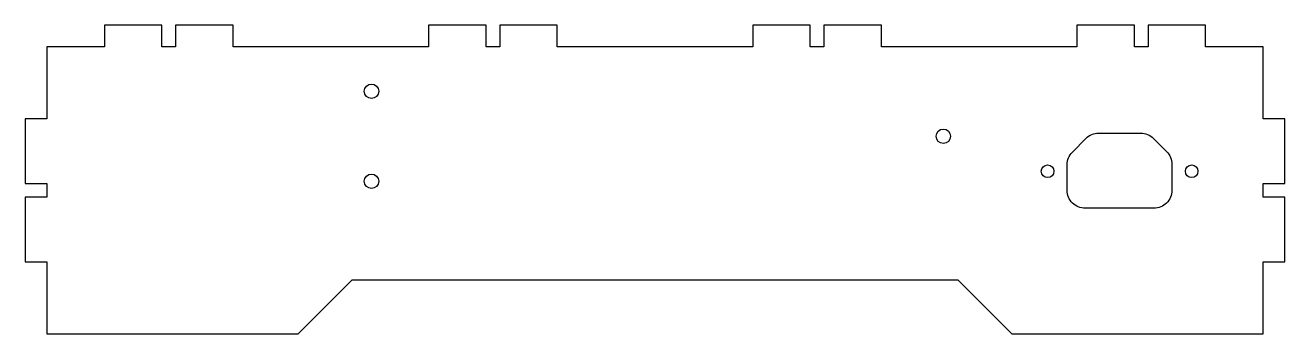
# Model space of a CAD drawing. Header units: millimetres. Extents: x -175 to 175, y -40 to 46.
import ezdxf

# ---------------------------------------------------------------- set-up
doc = ezdxf.new("R2010")
doc.units = ezdxf.units.MM

msp = doc.modelspace()

# ---------------------------------------------------------------- linework, layer by layer
msp.add_lwpolyline([(-133.1, 45.85), (-133.1, 39.85), (-136.9, 39.85), (-136.9, 45.85), (-152.85, 45.85), (-152.85, 39.85), (-168.85, 39.85), (-168.85, 19.85), (-174.85, 19.85), (-174.85, 1.9), (-168.85, 1.9), (-168.85, -1.9), (-174.85, -1.9), (-174.85, -19.85), (-168.85, -19.85), (-168.85, -39.85), (-99.06, -39.85), (-84.06, -24.85), (84.06, -24.85), (99.06, -39.85), (168.85, -39.85), (168.85, -19.85), (174.85, -19.85), (174.85, -1.9), (168.85, -1.9), (168.85, 1.9), (174.85, 1.9), (174.85, 19.85), (168.85, 19.85), (168.85, 39.85), (152.85, 39.85), (152.85, 45.85), (136.9, 45.85), (136.9, 39.85), (133.1, 39.85), (133.1, 45.85), (117.15, 45.85), (117.15, 39.85), (62.85, 39.85), (62.85, 45.85), (46.9, 45.85), (46.9, 39.85), (43.1, 39.85), (43.1, 45.85), (27.15, 45.85), (27.15, 39.85), (-27.15, 39.85), (-27.15, 45.85), (-43.1, 45.85), (-43.1, 39.85), (-46.9, 39.85), (-46.9, 45.85), (-62.85, 45.85), (-62.85, 39.85), (-117.15, 39.85), (-117.15, 45.85)], close=True)
msp.add_lwpolyline([(143.5, 7.23), (143.5, 0, -0.414214), (138.5, -5), (119.44, -5, -0.414214), (114.44, 0), (114.44, 7.1, -0.196331), (115.87, 10.6), (119.6, 14.4, -0.201496), (123.17, 15.9), (134.85, 15.9, -0.199601), (138.4, 14.43), (142.04, 10.76, -0.198224)], format="xyb", close=True)
for centre, radius in [((-78.7, 27.5), 2), ((80.05, 15), 2), ((109, 5.3), 1.75), ((149, 5.3), 1.75), ((-78.7, 2.5), 2)]:
    msp.add_circle(centre, radius)

doc.saveas('drawing.dxf')
